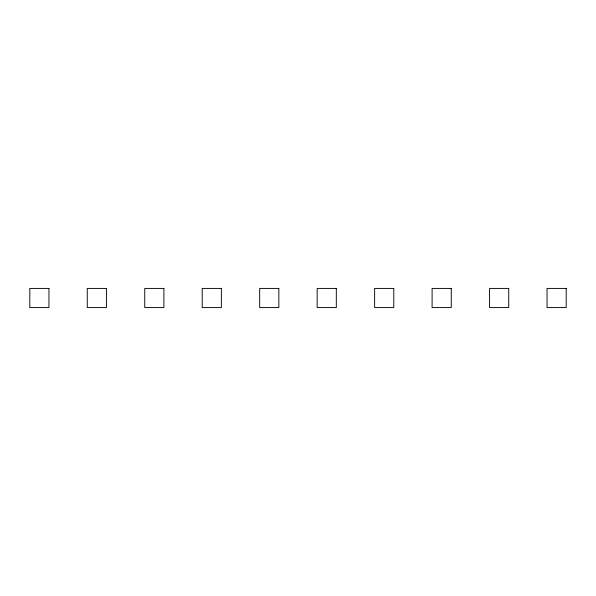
<?xml version="1.0" encoding="UTF-8"?>
<svg xmlns="http://www.w3.org/2000/svg" width="596" height="596" viewBox="0 0 596 596"><rect width="100%" height="100%" fill="white"/><g stroke="black" fill="none" stroke-linecap="round" stroke-linejoin="round"><path stroke-width="0.89" d="M48.954 288.419L29.8 288.419L29.8 307.581L48.954 307.581L48.954 288.419M106.431 288.419L87.269 288.419L87.269 307.581L106.431 307.581L106.431 288.419M163.9 288.419L144.746 288.419L144.746 307.581L163.9 307.581L163.9 288.419M221.369 288.419L202.215 288.419L202.215 307.581L221.369 307.581L221.369 288.419M278.846 288.419L259.685 288.419L259.685 307.581L278.846 307.581L278.846 288.419M336.315 288.419L317.154 288.419L317.154 307.581L336.315 307.581L336.315 288.419M393.785 288.419L374.631 288.419L374.631 307.581L393.785 307.581L393.785 288.419M451.254 288.419L432.1 288.419L432.1 307.581L451.254 307.581L451.254 288.419M508.731 288.419L489.569 288.419L489.569 307.581L508.731 307.581L508.731 288.419M566.2 288.419L547.046 288.419L547.046 307.581L566.2 307.581L566.2 288.419"/></g></svg>
